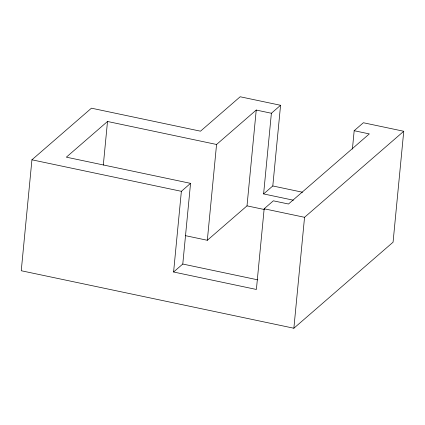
<?xml version="1.0" encoding="UTF-8"?>
<svg xmlns="http://www.w3.org/2000/svg" width="425" height="425" viewBox="0 0 425 425"><rect width="100%" height="100%" fill="white"/><g stroke="black" fill="none" stroke-linecap="round" stroke-linejoin="round"><path stroke-width="0.64" d="M293.367 200.202L263.612 193.928L272.797 185.964L280.569 105.283L240.178 96.767L200.499 131.182L91.449 108.184L31.933 159.805L21.25 270.741L293.866 328.233L393.067 242.197L403.75 131.261L363.364 122.745L354.179 130.714L352.41 149.079M103.312 165.081L107.509 121.476L216.559 144.473L256.238 110.054L271.384 113.252L280.569 105.283M354.179 130.714L369.325 133.907L288.495 204.011L273.349 200.818L264.164 208.781L256.392 289.462L173.597 272L181.369 191.324L190.554 183.356L66.358 157.165L107.509 121.476M173.597 272L182.782 264.037L190.554 183.356M185.263 235.625L207.331 240.279L216.559 144.473M207.331 240.279L247.01 205.859L256.238 110.054M263.612 193.928L271.384 113.252M293.866 328.233L304.55 217.303L403.75 131.261M272.797 185.964L302.552 192.238M31.933 159.805L181.369 191.324M264.164 208.781L304.55 217.303M247.01 205.859L264.456 209.541M182.782 264.037L257.816 279.857"/></g></svg>
